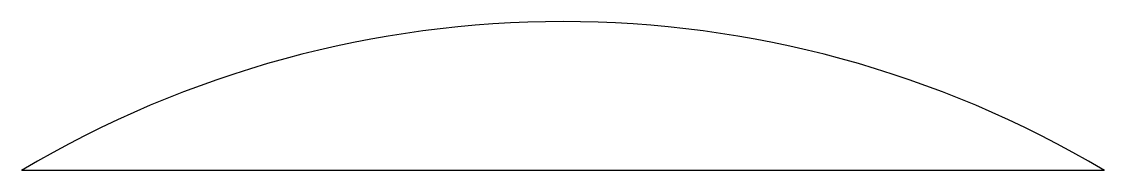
# Model space of a CAD drawing. Header units: millimetres. Extents: x -17 to 141, y 69 to 91.
import ezdxf

# ---------------------------------------------------------------- set-up
doc = ezdxf.new("R2010")
doc.units = ezdxf.units.MM

msp = doc.modelspace()

# ---------------------------------------------------------------- linework, layer by layer
msp.add_line((140.97, 69), (-16.97, 69))
msp.add_arc((62, -64), 154.68, 59.2986, 120.7014)

doc.saveas('drawing.dxf')
